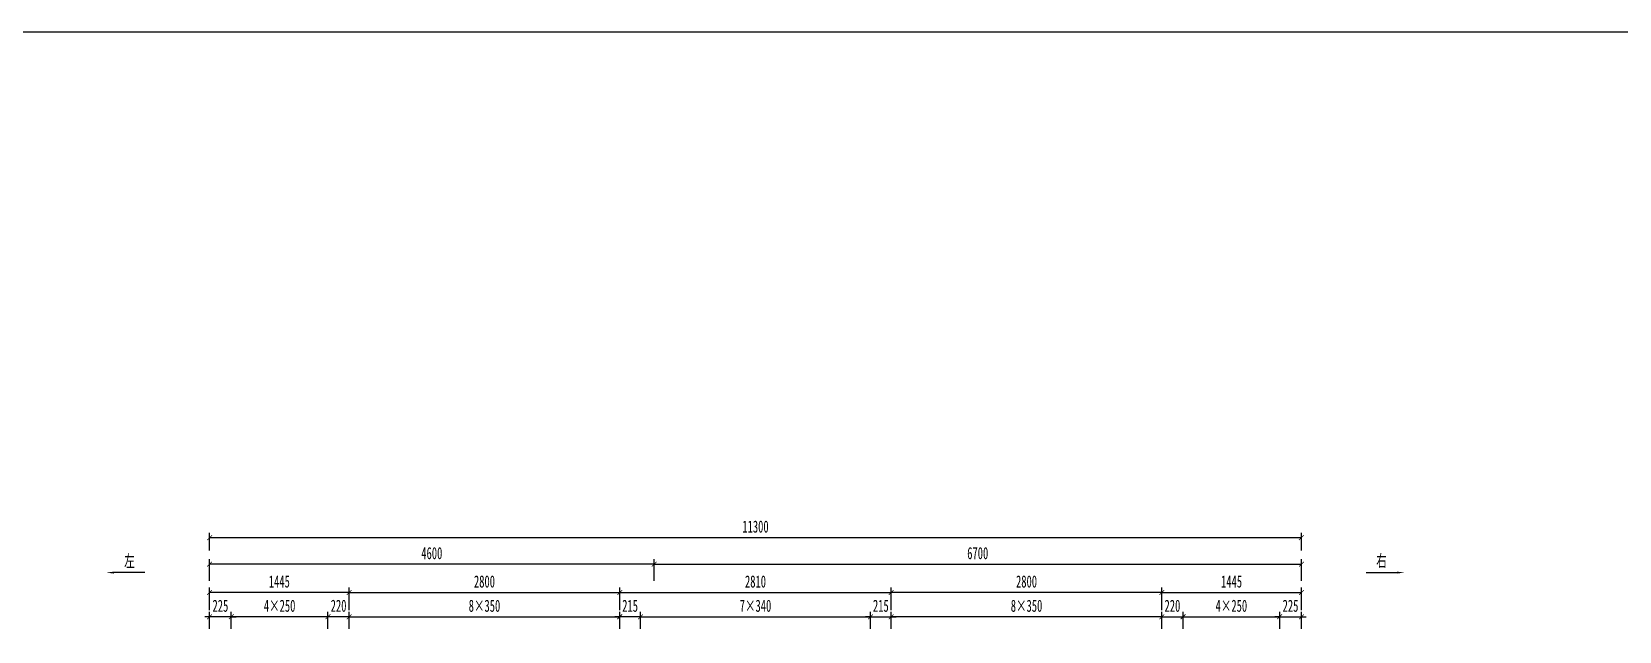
# Model space of a CAD drawing. Extents: x -149716 to 104715, y -26828 to 33500.
# Drawn here: x 71856 to 88285, y 12233 to 18432 of the extents above; entities that cross this region are included whole.
import ezdxf
from ezdxf.enums import TextEntityAlignment as Align

# ---------------------------------------------------------------- set-up
doc = ezdxf.new("R2010")
doc.units = 0
doc.header["$LTSCALE"] = 1000
doc.layers.get('0').update_dxf_attribs({"linetype": 'CONTINUOUS'})
doc.layers.get('Defpoints').update_dxf_attribs({"color": 250, "linetype": 'CONTINUOUS'})
doc.layers.add('04', color=4, linetype='CONTINUOUS')
doc.layers.add('07', color=7, linetype='CONTINUOUS')
doc.styles.add('仿宋', font='simfang.ttf', dxfattribs={"width": 0.64})
doc.dimstyles.new('1：50', dxfattribs={"dimscale": 50, "dimtxt": 2.5, "dimasz": 1, "dimexe": 1, "dimexo": 0, "dimgap": 1, "dimtad": 1, "dimdec": 1, "dimdsep": 46, "dimtxsty": '仿宋', "dimblk": 'ARCHTICK', "dimcen": 0, "dimclrd": 256, "dimclre": 256, "dimclrt": 256, "dimazin": 2, "dimtfac": 1, "dimtdec": 1, "dimtix": 1, "dimtmove": 2, "dimatfit": 3, "dimfxl": 1, "dimtvp": 0.8, "dimtolj": 1, "dimtzin": 0, "dimlwd": -1, "dimlwe": -1, "dimarcsym": 0})

# ---------------------------------------------------------------- blocks, each defined once
blk = doc.blocks.new('_ArchTick')
at = {"color": 0, "linetype": 'ByBlock', "const_width": 0.15}
blk.add_lwpolyline([(-0.5, -0.5), (0.5, 0.5)], dxfattribs=at)
blk = doc.blocks.new('*D186')
at = {"layer": '04', "transparency": 16777216}
for p, q in [((54173, 175077), (54173, 175310)), ((56973, 175077), (56973, 175310)), ((54173, 175260), (56973, 175260))]:
    blk.add_line(p, q, dxfattribs=at)
at = {"layer": 'Defpoints', "color": 0, "transparency": 16777216}
for p in [(56973, 175260), (54173, 175077), (56973, 175077)]:
    blk.add_point(p, dxfattribs=at)
at = {"layer": '04', "transparency": 16777216, "xscale": 50, "yscale": 50, "zscale": 50, "rotation": 180}
blk.add_blockref('_ArchTick', (54173, 175260), dxfattribs=at)
at = {"layer": '04', "transparency": 16777216, "xscale": 50, "yscale": 50, "zscale": 50}
blk.add_blockref('_ArchTick', (56973, 175260), dxfattribs=at)
at = {"layer": '04', "transparency": 16777216, "insert": (55573, 175373), "char_height": 125, "attachment_point": 5, "style": '仿宋'}
blk.add_mtext('\\A1;2800', dxfattribs=at)
blk = doc.blocks.new('*D187')
at = {"layer": '04', "transparency": 16777216}
for p, q in [((52728, 175694), (52728, 175877)), ((52728, 175827), (64028, 175827)), ((64028, 175694), (64028, 175877))]:
    blk.add_line(p, q, dxfattribs=at)
at = {"layer": 'Defpoints', "color": 0, "transparency": 16777216}
for p in [(64028, 175827), (52728, 175694), (64028, 175694)]:
    blk.add_point(p, dxfattribs=at)
at = {"layer": '04', "transparency": 16777216, "xscale": 50, "yscale": 50, "zscale": 50, "rotation": 180}
blk.add_blockref('_ArchTick', (52728, 175827), dxfattribs=at)
at = {"layer": '04', "transparency": 16777216, "xscale": 50, "yscale": 50, "zscale": 50}
blk.add_blockref('_ArchTick', (64028, 175827), dxfattribs=at)
at = {"layer": '04', "transparency": 16777216, "insert": (58378, 175941), "char_height": 125, "attachment_point": 5, "style": '仿宋'}
blk.add_mtext('\\A1;11300', dxfattribs=at)
blk = doc.blocks.new('*D188')
at = {"layer": '04', "transparency": 16777216}
for p, q in [((52728, 175381), (52728, 175603)), ((57328, 175553), (52728, 175553)), ((57328, 175381), (57328, 175603))]:
    blk.add_line(p, q, dxfattribs=at)
at = {"layer": 'Defpoints', "color": 0, "transparency": 16777216}
for p in [(52728, 175553), (52728, 175381), (57328, 175381)]:
    blk.add_point(p, dxfattribs=at)
at = {"layer": '04', "transparency": 16777216, "xscale": 50, "yscale": 50, "zscale": 50, "rotation": 180}
blk.add_blockref('_ArchTick', (52728, 175553), dxfattribs=at)
at = {"layer": '04', "transparency": 16777216, "xscale": 50, "yscale": 50, "zscale": 50}
blk.add_blockref('_ArchTick', (57328, 175553), dxfattribs=at)
at = {"layer": '04', "transparency": 16777216, "insert": (55028, 175666), "char_height": 125, "attachment_point": 5, "style": '仿宋'}
blk.add_mtext('\\A1;4600', dxfattribs=at)
blk = doc.blocks.new('*D192')
at = {"layer": '04', "transparency": 16777216}
for p, q in [((53953, 175009), (53903, 175009)), ((53953, 174884), (53953, 175059)), ((54173, 175009), (53953, 175009)), ((54173, 174884), (54173, 175059)), ((54173, 175009), (54223, 175009))]:
    blk.add_line(p, q, dxfattribs=at)
at = {"layer": 'Defpoints', "color": 0, "transparency": 16777216}
for p in [(53953, 175009), (53953, 174884), (54173, 174884)]:
    blk.add_point(p, dxfattribs=at)
at = {"layer": '04', "transparency": 16777216, "xscale": 50, "yscale": 50, "zscale": 50}
blk.add_blockref('_ArchTick', (53953, 175009), dxfattribs=at)
at = {"layer": '04', "transparency": 16777216, "xscale": 50, "yscale": 50, "zscale": 50, "rotation": 180}
blk.add_blockref('_ArchTick', (54173, 175009), dxfattribs=at)
at = {"layer": '04', "transparency": 16777216, "insert": (54063, 175122), "char_height": 125, "attachment_point": 5, "style": '仿宋'}
blk.add_mtext('\\A1;220', dxfattribs=at)
blk = doc.blocks.new('*D193')
at = {"layer": '04', "transparency": 16777216}
for p, q in [((52953, 174884), (52953, 175059)), ((53953, 175009), (52953, 175009)), ((53953, 174884), (53953, 175059))]:
    blk.add_line(p, q, dxfattribs=at)
at = {"layer": 'Defpoints', "color": 0, "transparency": 16777216}
for p in [(52953, 175009), (52953, 174884), (53953, 174884)]:
    blk.add_point(p, dxfattribs=at)
at = {"layer": '04', "transparency": 16777216, "xscale": 50, "yscale": 50, "zscale": 50, "rotation": 180}
blk.add_blockref('_ArchTick', (52953, 175009), dxfattribs=at)
at = {"layer": '04', "transparency": 16777216, "xscale": 50, "yscale": 50, "zscale": 50}
blk.add_blockref('_ArchTick', (53953, 175009), dxfattribs=at)
at = {"layer": '04', "transparency": 16777216, "insert": (53453, 175122), "char_height": 125, "attachment_point": 5, "style": '仿宋'}
blk.add_mtext('\\A1;4×250', dxfattribs=at)
blk = doc.blocks.new('*D194')
at = {"layer": '04', "transparency": 16777216}
for p, q in [((52728, 175009), (52678, 175009)), ((52728, 174884), (52728, 175059)), ((52953, 175009), (52728, 175009)), ((52953, 174884), (52953, 175059)), ((52953, 175009), (53003, 175009))]:
    blk.add_line(p, q, dxfattribs=at)
at = {"layer": 'Defpoints', "color": 0, "transparency": 16777216}
for p in [(52728, 175009), (52728, 174884), (52953, 174884)]:
    blk.add_point(p, dxfattribs=at)
at = {"layer": '04', "transparency": 16777216, "xscale": 50, "yscale": 50, "zscale": 50}
blk.add_blockref('_ArchTick', (52728, 175009), dxfattribs=at)
at = {"layer": '04', "transparency": 16777216, "xscale": 50, "yscale": 50, "zscale": 50, "rotation": 180}
blk.add_blockref('_ArchTick', (52953, 175009), dxfattribs=at)
at = {"layer": '04', "transparency": 16777216, "insert": (52840, 175122), "char_height": 125, "attachment_point": 5, "style": '仿宋'}
blk.add_mtext('\\A1;225', dxfattribs=at)
blk = doc.blocks.new('*D195')
at = {"layer": '04', "transparency": 16777216}
for p, q in [((52728, 175077), (52728, 175310)), ((54173, 175077), (54173, 175310)), ((54173, 175260), (52728, 175260))]:
    blk.add_line(p, q, dxfattribs=at)
at = {"layer": 'Defpoints', "color": 0, "transparency": 16777216}
for p in [(52728, 175260), (52728, 175077), (54173, 175077)]:
    blk.add_point(p, dxfattribs=at)
at = {"layer": '04', "transparency": 16777216, "xscale": 50, "yscale": 50, "zscale": 50, "rotation": 180}
blk.add_blockref('_ArchTick', (52728, 175260), dxfattribs=at)
at = {"layer": '04', "transparency": 16777216, "xscale": 50, "yscale": 50, "zscale": 50}
blk.add_blockref('_ArchTick', (54173, 175260), dxfattribs=at)
at = {"layer": '04', "transparency": 16777216, "insert": (53450, 175373), "char_height": 125, "attachment_point": 5, "style": '仿宋'}
blk.add_mtext('\\A1;1445', dxfattribs=at)
blk = doc.blocks.new('*D200')
at = {"layer": '04', "transparency": 16777216}
for p, q in [((56973, 175077), (56973, 175310)), ((59783, 175077), (59783, 175310)), ((56973, 175260), (59783, 175260))]:
    blk.add_line(p, q, dxfattribs=at)
at = {"layer": 'Defpoints', "color": 0, "transparency": 16777216}
for p in [(59783, 175260), (56973, 175077), (59783, 175077)]:
    blk.add_point(p, dxfattribs=at)
at = {"layer": '04', "transparency": 16777216, "xscale": 50, "yscale": 50, "zscale": 50, "rotation": 180}
blk.add_blockref('_ArchTick', (56973, 175260), dxfattribs=at)
at = {"layer": '04', "transparency": 16777216, "xscale": 50, "yscale": 50, "zscale": 50}
blk.add_blockref('_ArchTick', (59783, 175260), dxfattribs=at)
at = {"layer": '04', "transparency": 16777216, "insert": (58378, 175373), "char_height": 125, "attachment_point": 5, "style": '仿宋'}
blk.add_mtext('\\A1;2810', dxfattribs=at)
blk = doc.blocks.new('*D213')
at = {"layer": '04', "transparency": 16777216}
for p, q in [((59783, 175077), (59783, 175310)), ((62583, 175077), (62583, 175310)), ((62583, 175260), (59783, 175260))]:
    blk.add_line(p, q, dxfattribs=at)
at = {"layer": 'Defpoints', "color": 0, "transparency": 16777216}
for p in [(59783, 175260), (59783, 175077), (62583, 175077)]:
    blk.add_point(p, dxfattribs=at)
at = {"layer": '04', "transparency": 16777216, "xscale": 50, "yscale": 50, "zscale": 50}
for p, rotation in [((59783, 175260), 179.9999999999994), ((62583, 175260), 359.9999999999994)]:
    blk.add_blockref('_ArchTick', p, dxfattribs=dict(at, rotation=rotation))
at = {"layer": '04', "transparency": 16777216, "insert": (61183, 175373), "char_height": 125, "attachment_point": 5, "style": '仿宋'}
blk.add_mtext('\\A1;2800', dxfattribs=at)
blk = doc.blocks.new('*D214')
at = {"layer": '04', "transparency": 16777216}
for p, q in [((57328, 175381), (57328, 175603)), ((57328, 175553), (64028, 175553)), ((64028, 175381), (64028, 175603))]:
    blk.add_line(p, q, dxfattribs=at)
at = {"layer": 'Defpoints', "color": 0, "transparency": 16777216}
for p in [(64028, 175553), (57328, 175381), (64028, 175381)]:
    blk.add_point(p, dxfattribs=at)
at = {"layer": '04', "transparency": 16777216, "xscale": 50, "yscale": 50, "zscale": 50, "rotation": 180}
blk.add_blockref('_ArchTick', (57328, 175553), dxfattribs=at)
at = {"layer": '04', "transparency": 16777216, "xscale": 50, "yscale": 50, "zscale": 50}
blk.add_blockref('_ArchTick', (64028, 175553), dxfattribs=at)
at = {"layer": '04', "transparency": 16777216, "insert": (60678, 175666), "char_height": 125, "attachment_point": 5, "style": '仿宋'}
blk.add_mtext('\\A1;6700', dxfattribs=at)
blk = doc.blocks.new('*D218')
at = {"layer": '04', "transparency": 16777216}
for p, q in [((62583, 175009), (62533, 175009)), ((62583, 174884), (62583, 175059)), ((62583, 175009), (62803, 175009)), ((62803, 174884), (62803, 175059)), ((62803, 175009), (62853, 175009))]:
    blk.add_line(p, q, dxfattribs=at)
at = {"layer": 'Defpoints', "color": 0, "transparency": 16777216}
for p in [(62803, 175009), (62583, 174884), (62803, 174884)]:
    blk.add_point(p, dxfattribs=at)
at = {"layer": '04', "transparency": 16777216, "xscale": 50, "yscale": 50, "zscale": 50}
blk.add_blockref('_ArchTick', (62583, 175009), dxfattribs=at)
at = {"layer": '04', "transparency": 16777216, "xscale": 50, "yscale": 50, "zscale": 50, "rotation": 180}
blk.add_blockref('_ArchTick', (62803, 175009), dxfattribs=at)
at = {"layer": '04', "transparency": 16777216, "insert": (62693, 175122), "char_height": 125, "attachment_point": 5, "style": '仿宋'}
blk.add_mtext('\\A1;220', dxfattribs=at)
blk = doc.blocks.new('*D219')
at = {"layer": '04', "transparency": 16777216}
for p, q in [((62803, 174884), (62803, 175059)), ((62803, 175009), (63803, 175009)), ((63803, 174884), (63803, 175059))]:
    blk.add_line(p, q, dxfattribs=at)
at = {"layer": 'Defpoints', "color": 0, "transparency": 16777216}
for p in [(63803, 175009), (62803, 174884), (63803, 174884)]:
    blk.add_point(p, dxfattribs=at)
at = {"layer": '04', "transparency": 16777216, "xscale": 50, "yscale": 50, "zscale": 50, "rotation": 180}
blk.add_blockref('_ArchTick', (62803, 175009), dxfattribs=at)
at = {"layer": '04', "transparency": 16777216, "xscale": 50, "yscale": 50, "zscale": 50}
blk.add_blockref('_ArchTick', (63803, 175009), dxfattribs=at)
at = {"layer": '04', "transparency": 16777216, "insert": (63303, 175122), "char_height": 125, "attachment_point": 5, "style": '仿宋'}
blk.add_mtext('\\A1;4×250', dxfattribs=at)
blk = doc.blocks.new('*D220')
at = {"layer": '04', "transparency": 16777216}
for p, q in [((63803, 175009), (63753, 175009)), ((63803, 174884), (63803, 175059)), ((63803, 175009), (64028, 175009)), ((64028, 174884), (64028, 175059)), ((64028, 175009), (64078, 175009))]:
    blk.add_line(p, q, dxfattribs=at)
at = {"layer": 'Defpoints', "color": 0, "transparency": 16777216}
for p in [(64028, 175009), (63803, 174884), (64028, 174884)]:
    blk.add_point(p, dxfattribs=at)
at = {"layer": '04', "transparency": 16777216, "xscale": 50, "yscale": 50, "zscale": 50}
blk.add_blockref('_ArchTick', (63803, 175009), dxfattribs=at)
at = {"layer": '04', "transparency": 16777216, "xscale": 50, "yscale": 50, "zscale": 50, "rotation": 180}
blk.add_blockref('_ArchTick', (64028, 175009), dxfattribs=at)
at = {"layer": '04', "transparency": 16777216, "insert": (63915, 175122), "char_height": 125, "attachment_point": 5, "style": '仿宋'}
blk.add_mtext('\\A1;225', dxfattribs=at)
blk = doc.blocks.new('*D221')
at = {"layer": '04', "transparency": 16777216}
for p, q in [((62583, 175077), (62583, 175310)), ((64028, 175077), (64028, 175310)), ((62583, 175260), (64028, 175260))]:
    blk.add_line(p, q, dxfattribs=at)
at = {"layer": 'Defpoints', "color": 0, "transparency": 16777216}
for p in [(64028, 175260), (62583, 175077), (64028, 175077)]:
    blk.add_point(p, dxfattribs=at)
at = {"layer": '04', "transparency": 16777216, "xscale": 50, "yscale": 50, "zscale": 50, "rotation": 180}
blk.add_blockref('_ArchTick', (62583, 175260), dxfattribs=at)
at = {"layer": '04', "transparency": 16777216, "xscale": 50, "yscale": 50, "zscale": 50}
blk.add_blockref('_ArchTick', (64028, 175260), dxfattribs=at)
at = {"layer": '04', "transparency": 16777216, "insert": (63305, 175373), "char_height": 125, "attachment_point": 5, "style": '仿宋'}
blk.add_mtext('\\A1;1445', dxfattribs=at)
blk = doc.blocks.new('*D242')
at = {"layer": '04', "transparency": 16777216}
for p, q in [((56973, 175009), (56923, 175009)), ((56973, 174884), (56973, 175059)), ((57188, 175009), (56973, 175009)), ((57188, 174884), (57188, 175059)), ((57188, 175009), (57238, 175009))]:
    blk.add_line(p, q, dxfattribs=at)
at = {"layer": 'Defpoints', "color": 0, "transparency": 16777216}
for p in [(56973, 175009), (56973, 174884), (57188, 174884)]:
    blk.add_point(p, dxfattribs=at)
at = {"layer": '04', "transparency": 16777216, "xscale": 50, "yscale": 50, "zscale": 50}
blk.add_blockref('_ArchTick', (56973, 175009), dxfattribs=at)
at = {"layer": '04', "transparency": 16777216, "xscale": 50, "yscale": 50, "zscale": 50, "rotation": 180}
blk.add_blockref('_ArchTick', (57188, 175009), dxfattribs=at)
at = {"layer": '04', "transparency": 16777216, "insert": (57080, 175122), "char_height": 125, "attachment_point": 5, "style": '仿宋'}
blk.add_mtext('\\A1;215', dxfattribs=at)
blk = doc.blocks.new('*D243')
at = {"layer": '04', "transparency": 16777216}
for p, q in [((59568, 175009), (59518, 175009)), ((59568, 174884), (59568, 175059)), ((59568, 175009), (59783, 175009)), ((59783, 174884), (59783, 175059)), ((59783, 175009), (59833, 175009))]:
    blk.add_line(p, q, dxfattribs=at)
at = {"layer": 'Defpoints', "color": 0, "transparency": 16777216}
for p in [(59783, 175009), (59568, 174884), (59783, 174884)]:
    blk.add_point(p, dxfattribs=at)
at = {"layer": '04', "transparency": 16777216, "xscale": 50, "yscale": 50, "zscale": 50}
blk.add_blockref('_ArchTick', (59568, 175009), dxfattribs=at)
at = {"layer": '04', "transparency": 16777216, "xscale": 50, "yscale": 50, "zscale": 50, "rotation": 180}
blk.add_blockref('_ArchTick', (59783, 175009), dxfattribs=at)
at = {"layer": '04', "transparency": 16777216, "insert": (59675, 175122), "char_height": 125, "attachment_point": 5, "style": '仿宋'}
blk.add_mtext('\\A1;215', dxfattribs=at)
blk = doc.blocks.new('*D244')
at = {"layer": '04', "transparency": 16777216}
for p, q in [((57188, 174884), (57188, 175059)), ((57188, 175009), (59568, 175009)), ((59568, 174884), (59568, 175059))]:
    blk.add_line(p, q, dxfattribs=at)
at = {"layer": 'Defpoints', "color": 0, "transparency": 16777216}
for p in [(59568, 175009), (57188, 174884), (59568, 174884)]:
    blk.add_point(p, dxfattribs=at)
at = {"layer": '04', "transparency": 16777216, "xscale": 50, "yscale": 50, "zscale": 50, "rotation": 180}
blk.add_blockref('_ArchTick', (57188, 175009), dxfattribs=at)
at = {"layer": '04', "transparency": 16777216, "xscale": 50, "yscale": 50, "zscale": 50}
blk.add_blockref('_ArchTick', (59568, 175009), dxfattribs=at)
at = {"layer": '04', "transparency": 16777216, "insert": (58378, 175122), "char_height": 125, "attachment_point": 5, "style": '仿宋'}
blk.add_mtext('\\A1;7×340', dxfattribs=at)
blk = doc.blocks.new('*D245')
at = {"layer": '04', "transparency": 16777216}
for p, q in [((54173, 174884), (54173, 175059)), ((54173, 175009), (56973, 175009)), ((56973, 174884), (56973, 175059))]:
    blk.add_line(p, q, dxfattribs=at)
at = {"layer": 'Defpoints', "color": 0, "transparency": 16777216}
for p in [(56973, 175009), (54173, 174884), (56973, 174884)]:
    blk.add_point(p, dxfattribs=at)
at = {"layer": '04', "transparency": 16777216, "xscale": 50, "yscale": 50, "zscale": 50, "rotation": 180}
blk.add_blockref('_ArchTick', (54173, 175009), dxfattribs=at)
at = {"layer": '04', "transparency": 16777216, "xscale": 50, "yscale": 50, "zscale": 50}
blk.add_blockref('_ArchTick', (56973, 175009), dxfattribs=at)
at = {"layer": '04', "transparency": 16777216, "insert": (55573, 175122), "char_height": 125, "attachment_point": 5, "style": '仿宋'}
blk.add_mtext('\\A1;8×350', dxfattribs=at)
blk = doc.blocks.new('*D246')
at = {"layer": '04', "transparency": 16777216}
for p, q in [((59783, 174884), (59783, 175059)), ((62583, 175009), (59783, 175009)), ((62583, 174884), (62583, 175059))]:
    blk.add_line(p, q, dxfattribs=at)
at = {"layer": 'Defpoints', "color": 0, "transparency": 16777216}
for p in [(59783, 175009), (59783, 174884), (62583, 174884)]:
    blk.add_point(p, dxfattribs=at)
at = {"layer": '04', "transparency": 16777216, "xscale": 50, "yscale": 50, "zscale": 50, "rotation": 180}
blk.add_blockref('_ArchTick', (59783, 175009), dxfattribs=at)
at = {"layer": '04', "transparency": 16777216, "xscale": 50, "yscale": 50, "zscale": 50}
blk.add_blockref('_ArchTick', (62583, 175009), dxfattribs=at)
at = {"layer": '04', "transparency": 16777216, "insert": (61183, 175122), "char_height": 125, "attachment_point": 5, "style": '仿宋'}
blk.add_mtext('\\A1;8×350', dxfattribs=at)
blk = doc.blocks.new('A$C4D246FC7')
at = {"layer": '07'}
for p, q in [((626.32, 8011.77), (306.32, 8011.77)), ((13263.98, 8011.77), (13583.98, 8011.77))]:
    blk.add_line(p, q, dxfattribs=at)
for points in [[(226.32, 8011.77, 0, 20, 0), (306.32, 8011.77, 8, 8, 0)], [(13663.98, 8011.77, 0, 20, 0), (13583.98, 8011.77, 8, 8, 0)]]:
    blk.add_lwpolyline(points, format="xyseb", dxfattribs=at)
at = {"layer": '07', "style": '仿宋', "width": 0.64}
for s, p in [('右', (13423.98, 8136.77)), ('左', (466.32, 8136.77))]:
    blk.add_text(s, height=125, dxfattribs=at).set_placement(p, align=Align.MIDDLE)
at = {"layer": '04'}
for p1, p2, distance, picture, middle in [((1295.15, 8240.43), (12595.15, 8240.43), 132.94, '*D187', (6945.15, 8486.59)), ((5895.15, 7927.21), (1295.15, 7927.21), -171.69, '*D188', (3595.15, 8212.12)), ((5895.15, 7927.21), (12595.15, 7927.21), 171.69, '*D214', (9245.15, 8212.12)), ((2740.15, 7622.64), (1295.15, 7622.64), -182.9, '*D195', (2017.65, 7918.75)), ((2740.15, 7622.64), (5540.15, 7622.64), 182.9, '*D186', (4140.15, 7918.75)), ((5540.15, 7622.64), (8350.15, 7622.64), 182.9, '*D200', (6945.15, 7918.75)), ((11150.15, 7622.64), (8350.15, 7622.64), -182.9, '*D213', (9750.15, 7918.75)), ((11150.15, 7622.64), (12595.15, 7622.64), 182.9, '*D221', (11872.65, 7918.75)), ((1520.15, 7429.67), (1295.15, 7429.67), -124.85, '*D194', (1407.65, 7667.73)), ((2740.15, 7429.67), (2520.15, 7429.67), -124.85, '*D192', (2630.15, 7667.73)), ((5755.15, 7429.67), (5540.15, 7429.67), -124.85, '*D242', (5647.65, 7667.73)), ((8135.15, 7429.67), (8350.15, 7429.67), 124.85, '*D243', (8242.65, 7667.73)), ((11150.15, 7429.67), (11370.15, 7429.67), 124.85, '*D218', (11260.15, 7667.73)), ((12370.15, 7429.67), (12595.15, 7429.67), 124.85, '*D220', (12482.65, 7667.73))]:
    dim = blk.add_aligned_dim(p1=p1, p2=p2, distance=distance, dimstyle='1：50', dxfattribs=at)
    dim.commit()
    dim.dimension.update_dxf_attribs({"geometry": picture, "text_midpoint": middle, "insert": (-51432.48, -167454)})
for p1, p2, distance, text, picture, middle in [((2520.15, 7429.67), (1520.15, 7429.67), -124.85, '4×250', '*D193', (2020.15, 7667.73)), ((2740.15, 7429.67), (5540.15, 7429.67), 124.85, '8×350', '*D245', (4140.15, 7667.73)), ((5755.15, 7429.67), (8135.15, 7429.67), 124.85, '7×340', '*D244', (6945.15, 7667.73)), ((11150.15, 7429.67), (8350.15, 7429.67), -124.85, '8×350', '*D246', (9750.15, 7667.73)), ((11370.15, 7429.67), (12370.15, 7429.67), 124.85, '4×250', '*D219', (11870.15, 7667.73))]:
    dim = blk.add_aligned_dim(p1=p1, p2=p2, distance=distance, text=text, dimstyle='1：50', dxfattribs=at)
    dim.commit()
    dim.dimension.update_dxf_attribs({"geometry": picture, "text_midpoint": middle, "insert": (-51432.48, -167454)})

msp = doc.modelspace()

# ---------------------------------------------------------------- linework, layer by layer
msp.add_lwpolyline([(46529.59378, 18431.97349), (104714.84223, 18431.97349), (104714.84223, -15322.37357), (46529.59378, -15322.37357)], close=True)

# ---------------------------------------------------------------- block references
msp.add_blockref('A$C4D246FC7', (72400.57673, 4827.11196))

doc.saveas('drawing.dxf')
